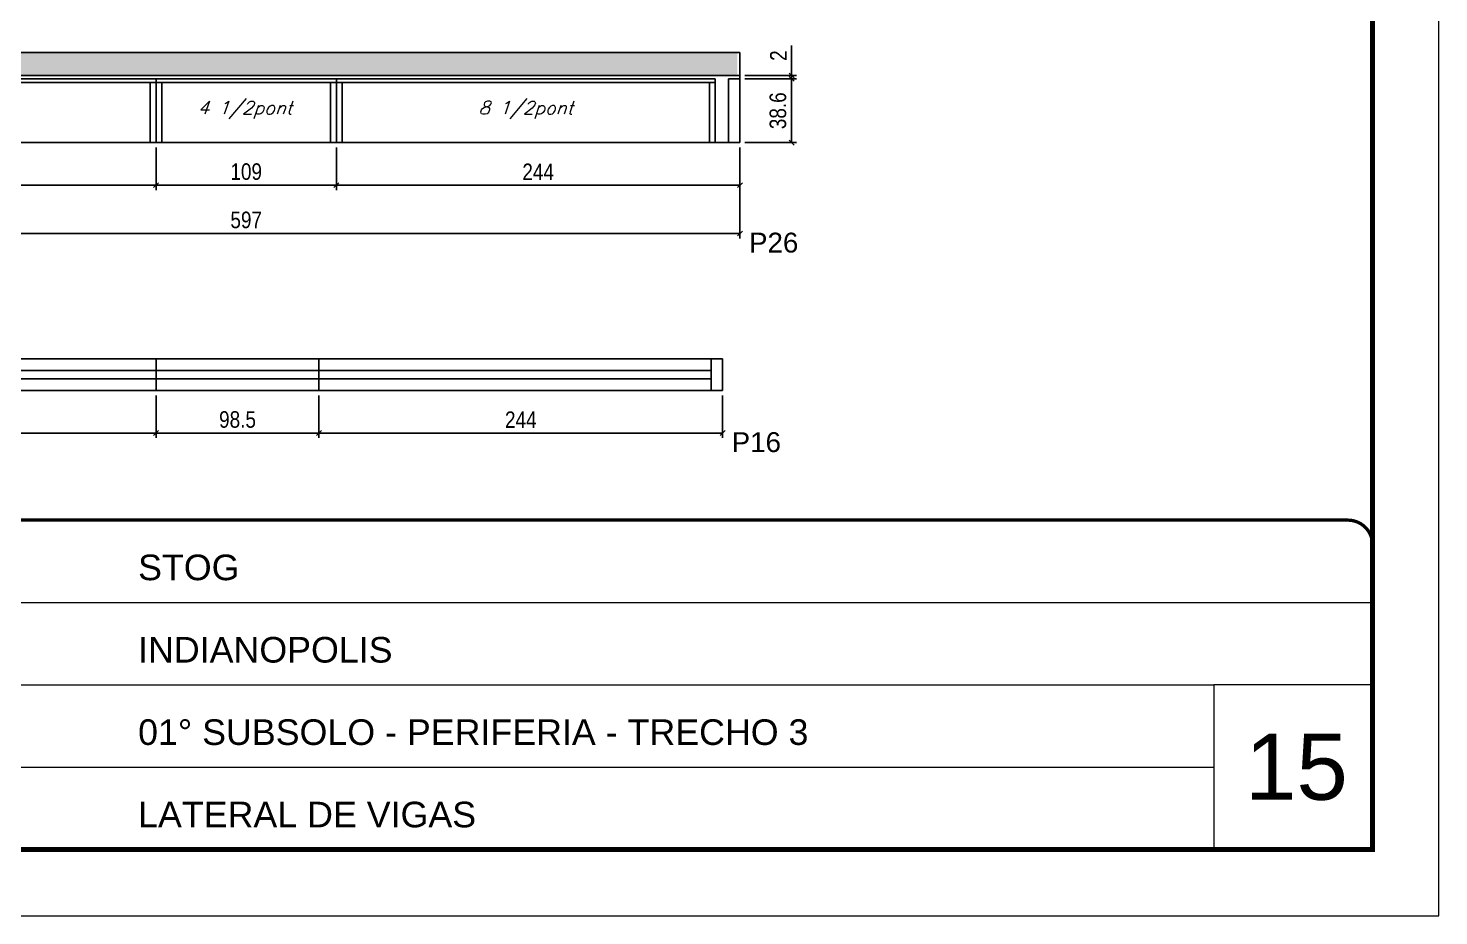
# Model space of a CAD drawing. Extents: x 0 to 6325, y 10169 to 19307.
# Drawn here: x 3802 to 4655, y 13614 to 14151 of the extents above; entities that cross this region are included whole.
import ezdxf

# ---------------------------------------------------------------- set-up
doc = ezdxf.new("R2010")
doc.units = 0
doc.linetypes.add('CONTINUO', pattern=[0])
doc.linetypes.add('DASHED', pattern=[0.75, 0.5, -0.25])
for name, color, linetype in [('1', 1, 'Continuous'), ('5', 5, 'Continuous'), ('COTA', 241, 'Continuous'), ('Painéis', 200, 'Continuous'), ('SARR_2.2x7', 40, 'Continuous'), ('SARR_3.5x7', 81, 'Continuous'), ('texto', 7, 'Continuous')]:
    doc.layers.add(name, color=color, linetype=linetype)
for name, color, linetype, lineweight in [('CARIMBO', 255, 'Continuous', 9), ('Folhas', 255, 'Continuous', 9), ('SARRAFO DE PRESSAO', 251, 'DASHED', 9)]:
    doc.layers.add(name, color=color, linetype=linetype, lineweight=lineweight)
doc.styles.add('arial', font='arial.ttf')
doc.styles.add('COTA TECNICA', font='techl___.ttf', dxfattribs={"height": 10})
doc.styles.add('Romans', font='romans.shx')
doc.styles.get("Standard").update_dxf_attribs({"font": 'arial.ttf'})
doc.dimstyles.new('PAINEL', dxfattribs={"dimtxt": 10, "dimasz": 3, "dimexe": 3, "dimexo": 3, "dimgap": 3, "dimtad": 1, "dimdec": 1, "dimzin": 12, "dimdsep": 46, "dimtxsty": 'COTA TECNICA', "dimblk1": 'OBLIQUE', "dimblk2": 'OBLIQUE', "dimsah": 1, "dimcen": 0.9, "dimclrd": 4, "dimclre": 4, "dimclrt": 240, "dimadec": 1, "dimazin": 3, "dimtfac": 1, "dimtdec": 1, "dimtmove": 0, "dimatfit": 3, "dimfxl": 1, "dimtolj": 1, "dimtzin": 12, "dimarcsym": 0})

# ---------------------------------------------------------------- blocks, each defined once
blk = doc.blocks.new('9999999999')
at = {"color": 30, "linetype": 'CONTINUO'}
for p, q in [((98564.56, 34379.64), (99583.98, 34379.64)), ((98564.56, 34329.83), (99487.98, 34329.83)), ((99583.98, 34329.83), (99487.98, 34329.83)), ((99487.98, 34329.83), (99487.98, 34230.21)), ((98564.56, 34280.02), (99487.98, 34280.02))]:
    blk.add_line(p, q, dxfattribs=at)
at = {"color": 30, "linetype": 'CONTINUO', "const_width": 2}
blk.add_lwpolyline([(99583.98, 34230.21), (99583.98, 34414.45, 0.414214), (99568.98, 34429.45), (98228.98, 34429.45, 0.414214), (98213.98, 34414.45), (98213.98, 34245.21, 0.414214), (98228.98, 34230.21), (99583.98, 34230.21)], format="xyb", dxfattribs=at)
at = {"layer": 'Folhas'}
blk.add_lwpolyline([(98138.98, 34190.21), (99623.98, 34190.21), (99623.98, 35240.21), (98138.98, 35240.21)], close=True, dxfattribs=at)
at = {"layer": 'Folhas', "color": 30, "const_width": 3}
blk.add_lwpolyline([(98213.98, 34230.21), (99583.98, 34230.21), (99583.98, 35200.21), (98213.98, 35200.21)], close=True, dxfattribs=at)
at = {"color": 7, "linetype": 'Continuous', "ltscale": 5, "style": 'arial'}
for s, height, p in [('STOG', 15.483, (98837.68, 34393.13)), ('INDIANOPOLIS', 15.4829, (98837.68, 34343.32)), ('01° SUBSOLO - PERIFERIA - TRECHO 3', 15.4829, (98837.68, 34293.51)), ('LATERAL DE VIGAS', 15.4829, (98837.68, 34243.7))]:
    blk.add_text(s, height=height, dxfattribs=at).set_placement(p)
blk = doc.blocks.new('_Oblique')
at = {"layer": '1', "color": 0, "lineweight": -2}
blk.add_line((-0.5, -0.5), (0.5, 0.5), dxfattribs=at)
blk = doc.blocks.new('*D514')
at = {"layer": 'COTA', "color": 4, "lineweight": -2, "transparency": 16777216}
for p, q in [((3635.55, 14078.76), (3635.55, 14053.06)), ((3879.55, 14078.76), (3879.55, 14053.06)), ((3635.55, 14056.06), (3879.55, 14056.06))]:
    blk.add_line(p, q, dxfattribs=at)
at = {"layer": 'Defpoints', "color": 0, "transparency": 16777216}
for p in [(3635.55, 14081.76), (3879.55, 14081.76), (3879.55, 14056.06)]:
    blk.add_point(p, dxfattribs=at)
at = {"layer": 'COTA', "color": 4, "lineweight": -2, "transparency": 16777216, "xscale": 3, "yscale": 3, "zscale": 3, "rotation": 180}
blk.add_blockref('_Oblique', (3635.55, 14056.06), dxfattribs=at)
at = {"layer": 'COTA', "color": 4, "lineweight": -2, "transparency": 16777216, "xscale": 3, "yscale": 3, "zscale": 3}
blk.add_blockref('_Oblique', (3879.55, 14056.06), dxfattribs=at)
at = {"layer": 'COTA', "color": 240, "transparency": 16777216, "insert": (3757.55, 14064.13), "char_height": 10, "attachment_point": 5, "style": 'COTA TECNICA'}
blk.add_mtext('\\A1;244', dxfattribs=at)
blk = doc.blocks.new('*D515')
at = {"layer": 'COTA', "color": 4, "lineweight": -2, "transparency": 16777216}
for p, q in [((3879.55, 14078.76), (3879.55, 14053.06)), ((3988.55, 14078.76), (3988.55, 14053.06)), ((3879.55, 14056.06), (3988.55, 14056.06))]:
    blk.add_line(p, q, dxfattribs=at)
at = {"layer": 'Defpoints', "color": 0, "transparency": 16777216}
for p in [(3879.55, 14081.76), (3988.55, 14081.76), (3988.55, 14056.06)]:
    blk.add_point(p, dxfattribs=at)
at = {"layer": 'COTA', "color": 4, "lineweight": -2, "transparency": 16777216, "xscale": 3, "yscale": 3, "zscale": 3, "rotation": 180}
blk.add_blockref('_Oblique', (3879.55, 14056.06), dxfattribs=at)
at = {"layer": 'COTA', "color": 4, "lineweight": -2, "transparency": 16777216, "xscale": 3, "yscale": 3, "zscale": 3}
blk.add_blockref('_Oblique', (3988.55, 14056.06), dxfattribs=at)
at = {"layer": 'COTA', "color": 240, "transparency": 16777216, "insert": (3934.05, 14064.19), "char_height": 10, "attachment_point": 5, "style": 'COTA TECNICA'}
blk.add_mtext('\\A1;109', dxfattribs=at)
blk = doc.blocks.new('*D516')
at = {"layer": 'COTA', "color": 4, "lineweight": -2, "transparency": 16777216}
for p, q in [((3988.55, 14078.76), (3988.55, 14053.06)), ((4232.55, 14078.76), (4232.55, 14053.06)), ((3988.55, 14056.06), (4232.55, 14056.06))]:
    blk.add_line(p, q, dxfattribs=at)
at = {"layer": 'Defpoints', "color": 0, "transparency": 16777216}
for p in [(3988.55, 14081.76), (4232.55, 14081.76), (4232.55, 14056.06)]:
    blk.add_point(p, dxfattribs=at)
at = {"layer": 'COTA', "color": 4, "lineweight": -2, "transparency": 16777216, "xscale": 3, "yscale": 3, "zscale": 3, "rotation": 180}
blk.add_blockref('_Oblique', (3988.55, 14056.06), dxfattribs=at)
at = {"layer": 'COTA', "color": 4, "lineweight": -2, "transparency": 16777216, "xscale": 3, "yscale": 3, "zscale": 3}
blk.add_blockref('_Oblique', (4232.55, 14056.06), dxfattribs=at)
at = {"layer": 'COTA', "color": 240, "transparency": 16777216, "insert": (4110.55, 14064.13), "char_height": 10, "attachment_point": 5, "style": 'COTA TECNICA'}
blk.add_mtext('\\A1;244', dxfattribs=at)
blk = doc.blocks.new('*D517')
at = {"layer": 'COTA', "color": 4, "lineweight": -2, "transparency": 16777216}
for p, q in [((3635.55, 14078.76), (3635.55, 14023.84)), ((4232.55, 14078.76), (4232.55, 14023.84)), ((3635.55, 14026.84), (4232.55, 14026.84))]:
    blk.add_line(p, q, dxfattribs=at)
at = {"layer": 'Defpoints', "color": 0, "transparency": 16777216}
for p in [(3635.55, 14081.76), (4232.55, 14081.76), (4232.55, 14026.84)]:
    blk.add_point(p, dxfattribs=at)
at = {"layer": 'COTA', "color": 4, "lineweight": -2, "transparency": 16777216, "xscale": 3, "yscale": 3, "zscale": 3, "rotation": 180}
blk.add_blockref('_Oblique', (3635.55, 14026.84), dxfattribs=at)
at = {"layer": 'COTA', "color": 4, "lineweight": -2, "transparency": 16777216, "xscale": 3, "yscale": 3, "zscale": 3}
blk.add_blockref('_Oblique', (4232.55, 14026.84), dxfattribs=at)
at = {"layer": 'COTA', "color": 240, "transparency": 16777216, "insert": (3934.05, 14034.98), "char_height": 10, "attachment_point": 5, "style": 'COTA TECNICA'}
blk.add_mtext('\\A1;597', dxfattribs=at)
blk = doc.blocks.new('*D518')
at = {"layer": 'COTA', "color": 4, "lineweight": -2, "transparency": 16777216}
for p, q in [((4263.76, 14122.36), (4263.76, 14140.47)), ((4235.55, 14122.36), (4266.76, 14122.36)), ((4263.76, 14120.36), (4263.76, 14122.36)), ((4235.55, 14120.36), (4266.76, 14120.36)), ((4263.76, 14120.36), (4263.76, 14117.36))]:
    blk.add_line(p, q, dxfattribs=at)
at = {"layer": 'Defpoints', "color": 0, "transparency": 16777216}
for p in [(4232.55, 14122.36), (4263.76, 14122.36), (4232.55, 14120.36)]:
    blk.add_point(p, dxfattribs=at)
at = {"layer": 'COTA', "color": 4, "lineweight": -2, "transparency": 16777216, "xscale": 3, "yscale": 3, "zscale": 3}
for p, rotation in [((4263.76, 14122.36), 270), ((4263.76, 14120.36), 90)]:
    blk.add_blockref('_Oblique', p, dxfattribs=dict(at, rotation=rotation))
at = {"layer": 'COTA', "color": 240, "transparency": 16777216, "insert": (4255.76, 14134.41), "char_height": 10, "attachment_point": 5, "rotation": 90, "style": 'COTA TECNICA'}
blk.add_mtext('\\A1;2', dxfattribs=at)
blk = doc.blocks.new('*D139')
at = {"layer": 'COTA', "color": 4, "lineweight": -2, "transparency": 16777216}
for p, q in [((4235.55, 14120.36), (4266.76, 14120.36)), ((4263.76, 14120.36), (4263.76, 14081.76)), ((4235.55, 14081.76), (4266.76, 14081.76))]:
    blk.add_line(p, q, dxfattribs=at)
at = {"layer": 'Defpoints', "color": 0, "transparency": 16777216}
for p in [(4232.55, 14120.36), (4232.55, 14081.76), (4263.76, 14081.76)]:
    blk.add_point(p, dxfattribs=at)
at = {"layer": 'COTA', "color": 4, "lineweight": -2, "transparency": 16777216, "xscale": 3, "yscale": 3, "zscale": 3}
for p, rotation in [((4263.76, 14120.36), 90), ((4263.76, 14081.76), 270)]:
    blk.add_blockref('_Oblique', p, dxfattribs=dict(at, rotation=rotation))
at = {"layer": 'COTA', "color": 240, "transparency": 16777216, "insert": (4255.52, 14101.06), "char_height": 10, "attachment_point": 5, "rotation": 90, "style": 'COTA TECNICA'}
blk.add_mtext('\\A1;38.6', dxfattribs=at)
blk = doc.blocks.new('*D519')
at = {"layer": 'COTA', "color": 4, "lineweight": -2, "transparency": 16777216}
for p, q in [((3635.55, 13928.95), (3635.55, 13903.19)), ((3879.55, 13928.95), (3879.55, 13903.19)), ((3635.55, 13906.19), (3879.55, 13906.19))]:
    blk.add_line(p, q, dxfattribs=at)
at = {"layer": 'Defpoints', "color": 0, "transparency": 16777216}
for p in [(3635.55, 13931.95), (3879.55, 13931.95), (3879.55, 13906.19)]:
    blk.add_point(p, dxfattribs=at)
at = {"layer": 'COTA', "color": 4, "lineweight": -2, "transparency": 16777216, "xscale": 3, "yscale": 3, "zscale": 3, "rotation": 180}
blk.add_blockref('_Oblique', (3635.55, 13906.19), dxfattribs=at)
at = {"layer": 'COTA', "color": 4, "lineweight": -2, "transparency": 16777216, "xscale": 3, "yscale": 3, "zscale": 3}
blk.add_blockref('_Oblique', (3879.55, 13906.19), dxfattribs=at)
at = {"layer": 'COTA', "color": 240, "transparency": 16777216, "insert": (3757.55, 13914.26), "char_height": 10, "attachment_point": 5, "style": 'COTA TECNICA'}
blk.add_mtext('\\A1;244', dxfattribs=at)
blk = doc.blocks.new('*D520')
at = {"layer": 'COTA', "color": 4, "lineweight": -2, "transparency": 16777216}
for p, q in [((3879.55, 13928.95), (3879.55, 13903.19)), ((3978.05, 13928.95), (3978.05, 13903.19)), ((3879.55, 13906.19), (3978.05, 13906.19))]:
    blk.add_line(p, q, dxfattribs=at)
at = {"layer": 'Defpoints', "color": 0, "transparency": 16777216}
for p in [(3879.55, 13931.95), (3978.05, 13931.95), (3978.05, 13906.19)]:
    blk.add_point(p, dxfattribs=at)
at = {"layer": 'COTA', "color": 4, "lineweight": -2, "transparency": 16777216, "xscale": 3, "yscale": 3, "zscale": 3, "rotation": 180}
blk.add_blockref('_Oblique', (3879.55, 13906.19), dxfattribs=at)
at = {"layer": 'COTA', "color": 4, "lineweight": -2, "transparency": 16777216, "xscale": 3, "yscale": 3, "zscale": 3}
blk.add_blockref('_Oblique', (3978.05, 13906.19), dxfattribs=at)
at = {"layer": 'COTA', "color": 240, "transparency": 16777216, "insert": (3928.8, 13914.32), "char_height": 10, "attachment_point": 5, "style": 'COTA TECNICA'}
blk.add_mtext('\\A1;98.5', dxfattribs=at)
blk = doc.blocks.new('*D521')
at = {"layer": 'COTA', "color": 4, "lineweight": -2, "transparency": 16777216}
for p, q in [((3978.05, 13928.95), (3978.05, 13903.19)), ((4222.05, 13928.95), (4222.05, 13903.19)), ((3978.05, 13906.19), (4222.05, 13906.19))]:
    blk.add_line(p, q, dxfattribs=at)
at = {"layer": 'Defpoints', "color": 0, "transparency": 16777216}
for p in [(3978.05, 13931.95), (4222.05, 13931.95), (4222.05, 13906.19)]:
    blk.add_point(p, dxfattribs=at)
at = {"layer": 'COTA', "color": 4, "lineweight": -2, "transparency": 16777216, "xscale": 3, "yscale": 3, "zscale": 3, "rotation": 180}
blk.add_blockref('_Oblique', (3978.05, 13906.19), dxfattribs=at)
at = {"layer": 'COTA', "color": 4, "lineweight": -2, "transparency": 16777216, "xscale": 3, "yscale": 3, "zscale": 3}
blk.add_blockref('_Oblique', (4222.05, 13906.19), dxfattribs=at)
at = {"layer": 'COTA', "color": 240, "transparency": 16777216, "insert": (4100.05, 13914.26), "char_height": 10, "attachment_point": 5, "style": 'COTA TECNICA'}
blk.add_mtext('\\A1;244', dxfattribs=at)

msp = doc.modelspace()

# ---------------------------------------------------------------- hatches: boundary and pattern name
at = {"layer": 'COTA'}
h = msp.add_hatch(dxfattribs=at)
h.set_pattern_fill('AR-CONC', color=256, scale=0.03)
h.set_pattern_definition([(50, (3372.679, 7937.7732), (5.46554, -0.4781726), [0.5715, -6.2865]), (355, (3372.679, 7937.773), (-1.0573026, 5.7317054), [0.4572, -5.0292175]), (100.45144, (3373.1345, 7937.7334), (4.4082374, 5.2535326), [0.4857003, -5.3427073]), (46.1842, (3372.679, 7939.297), (8.132371, -1.26127), [0.85725, -9.42975]), (96.63556, (3373.357, 7939.192), (7.122124, 7.422784), [0.728551, -8.014068]), (351.18415, (3372.679, 7939.297), (7.122124, 7.422784), [0.685799, -7.543792]), (21, (3373.441, 7938.9162), (4.5484317, -3.067956), [0.5715, -6.2865]), (326, (3373.441, 7938.916), (1.854061, 5.525639), [0.4572, -5.0292]), (71.451445, (3373.82, 7938.6606), (6.4024926, 2.457683), [0.4857003, -5.342698]), (37.5, (3372.679, 7937.7732), (0.0926581, 2.53665117), [0, -4.96824, 0, -5.1054, 0, -5.04825]), (7.5, (3372.679, 7937.7732), (2.0045899, 3.0054172), [0, -2.91084, 0, -4.85394, 0, -1.92405]), (327.5, (3370.9798, 7937.7732), (4.06771786, -0.1718623), [0, -1.905, 0, -5.9436, 0, -7.8867]), (317.5, (3370.2178, 7937.7732), (4.4438754, 0.7627947), [0, -2.4765, 0, -3.94716, 0, -5.6007])])
h.paths.add_polyline_path([(4231.05, 14136.36), (3635.55, 14136.36), (3635.55, 14122.36), (4231.05, 14122.36)])

# ---------------------------------------------------------------- linework, layer by layer
for p, q in [((3635.55, 14136.36), (4232.55, 14136.36)), ((4232.55, 14122.36), (4232.55, 14136.36)), ((3650.55, 14120.36), (4217.55, 14120.36)), ((4225.55, 14120.36), (4232.55, 14120.36))]:
    msp.add_line(p, q, dxfattribs=at)
at = {"layer": 'Painéis', "linetype": 'ByBlock'}
for p, q in [((3635.55, 14122.36), (4232.55, 14122.36)), ((4232.55, 14122.36), (4232.55, 14081.76)), ((3879.55, 14081.76), (3879.55, 14120.36)), ((3988.55, 14120.36), (3988.55, 14081.76)), ((4232.55, 14081.76), (3635.55, 14081.76)), ((3635.55, 13950.95), (4222.05, 13950.95)), ((3879.55, 13931.95), (3879.55, 13950.95)), ((3978.05, 13950.95), (3978.05, 13931.95)), ((4222.05, 13950.95), (4222.05, 13931.95)), ((4222.05, 13931.95), (3635.55, 13931.95))]:
    msp.add_line(p, q, dxfattribs=at)
at = {"layer": 'SARR_2.2x7', "linetype": 'Continuous'}
for p, q in [((3650.55, 14118.16), (3879.55, 14118.16)), ((3988.55, 14118.16), (3879.55, 14118.16)), ((3988.55, 14118.16), (4217.55, 14118.16)), ((4225.55, 14120.36), (4225.55, 14081.76)), ((4215.05, 13950.95), (4215.05, 13931.95)), ((3642.55, 13943.95), (3879.55, 13943.95)), ((3879.55, 13943.95), (3978.05, 13943.95)), ((3978.05, 13943.95), (4215.05, 13943.95)), ((3879.55, 13938.95), (3642.55, 13938.95)), ((3978.05, 13938.95), (3879.55, 13938.95)), ((4215.05, 13938.95), (3978.05, 13938.95))]:
    msp.add_line(p, q, dxfattribs=at)
at = {"layer": 'SARR_3.5x7'}
for p, q in [((3876.05, 14118.16), (3876.05, 14081.76)), ((3883.05, 14118.16), (3883.05, 14081.76)), ((3985.05, 14118.16), (3985.05, 14081.76)), ((3992.05, 14118.16), (3992.05, 14081.76)), ((4214.05, 14118.16), (4214.05, 14081.76)), ((4217.55, 14120.36), (4217.55, 14081.76))]:
    msp.add_line(p, q, dxfattribs=at)

# ---------------------------------------------------------------- block references
at = {"layer": 'SARRAFO DE PRESSAO', "color": 6, "linetype": 'ByBlock'}
msp.add_blockref('9999999999', (-94968.98, -20575.93), dxfattribs=at)

# ---------------------------------------------------------------- texts
at = {"layer": '5', "linetype": 'Continuous'}
for s, p in [('P26', (4238.01, 14015.34)), ('P16', (4227.51, 13894.69))]:
    msp.add_text(s, height=12, rotation=0.00004, dxfattribs=at).set_placement(p)
at = {"layer": 'CARIMBO', "style": 'arial'}
msp.add_text('15', height=40, dxfattribs=at).set_placement((4537.86, 13684.42))
at = {"layer": 'texto', "color": 2, "char_height": 8, "attachment_point": 5, "style": 'Romans'}
for s, insert in [('{\\Q19;\\C256;4 1/2pont}', (3933.3, 14101.56)), ('{\\Q19;\\C256;8 1/2pont}', (4103.05, 14101.56))]:
    msp.add_mtext(s, dxfattribs=dict(at, insert=insert))

# ---------------------------------------------------------------- dimensions: what is measured, and where the dimension line sits
at = {"layer": 'COTA'}
for base, p2, picture, middle in [((4263.76, 14122.36), (4232.55, 14122.36), '*D518', (4255.76, 14134.41)), ((4263.76, 14081.76), (4232.55, 14081.76), '*D139', (4255.52, 14101.06))]:
    dim = msp.add_linear_dim(base=base, p1=(4232.55, 14120.36), p2=p2, angle=90, dimstyle='PAINEL', dxfattribs=at)
    dim.commit()
    dim.dimension.update_dxf_attribs({"geometry": picture, "text_midpoint": middle})
for base, p1, p2, picture, middle in [((3879.55, 14056.06), (3635.55, 14081.76), (3879.55, 14081.76), '*D514', (3757.55, 14064.13)), ((4232.55, 14026.84), (3635.55, 14081.76), (4232.55, 14081.76), '*D517', (3934.05, 14034.98)), ((3988.55, 14056.06), (3879.55, 14081.76), (3988.55, 14081.76), '*D515', (3934.05, 14064.19)), ((4232.55, 14056.06), (3988.55, 14081.76), (4232.55, 14081.76), '*D516', (4110.55, 14064.13)), ((3879.55, 13906.19), (3635.55, 13931.95), (3879.55, 13931.95), '*D519', (3757.55, 13914.26)), ((3978.05, 13906.19), (3879.55, 13931.95), (3978.05, 13931.95), '*D520', (3928.8, 13914.32)), ((4222.05, 13906.19), (3978.05, 13931.95), (4222.05, 13931.95), '*D521', (4100.05, 13914.26))]:
    dim = msp.add_linear_dim(base=base, p1=p1, p2=p2, dimstyle='PAINEL', dxfattribs=at)
    dim.commit()
    dim.dimension.update_dxf_attribs({"geometry": picture, "text_midpoint": middle})

doc.saveas('drawing.dxf')
